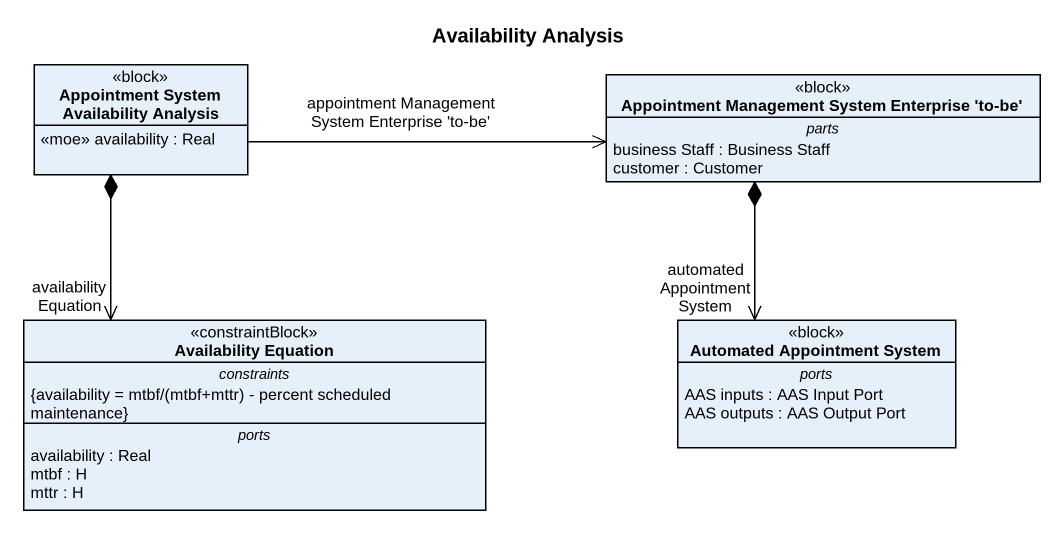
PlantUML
@startuml
title Availability Analysis
hide circle
hide empty members
class "Appointment System Availability Analysis" as Appointment_System <<block>> {
  <<moe>> availability : Real
}
class "Appointment Management System Enterprise 'to-be'" as Appointment_Management <<block>> {
  -- parts --
  business Staff : Business Staff
  customer : Customer
}
class "Availability Equation" as Availability_Equation <<constraintBlock>> {
  -- constraints --
  {field} {availability = mtbf/(mtbf+mttr) - percent scheduled maintenance}
  -- ports --
  availability : Real
  mtbf : H
  mttr : H
}
class "Automated Appointment System" as Automated_Appointment_System <<block>> {
  -- ports --
  AAS inputs : AAS Input Port
  AAS outputs : AAS Output Port
}
Appointment_System -right-> "appointment Management System Enterprise 'to-be'" Appointment_Management
Appointment_System *--> "availability Equation" Availability_Equation
Appointment_Management *--> "automated Appointment System" Automated_Appointment_System
@enduml
